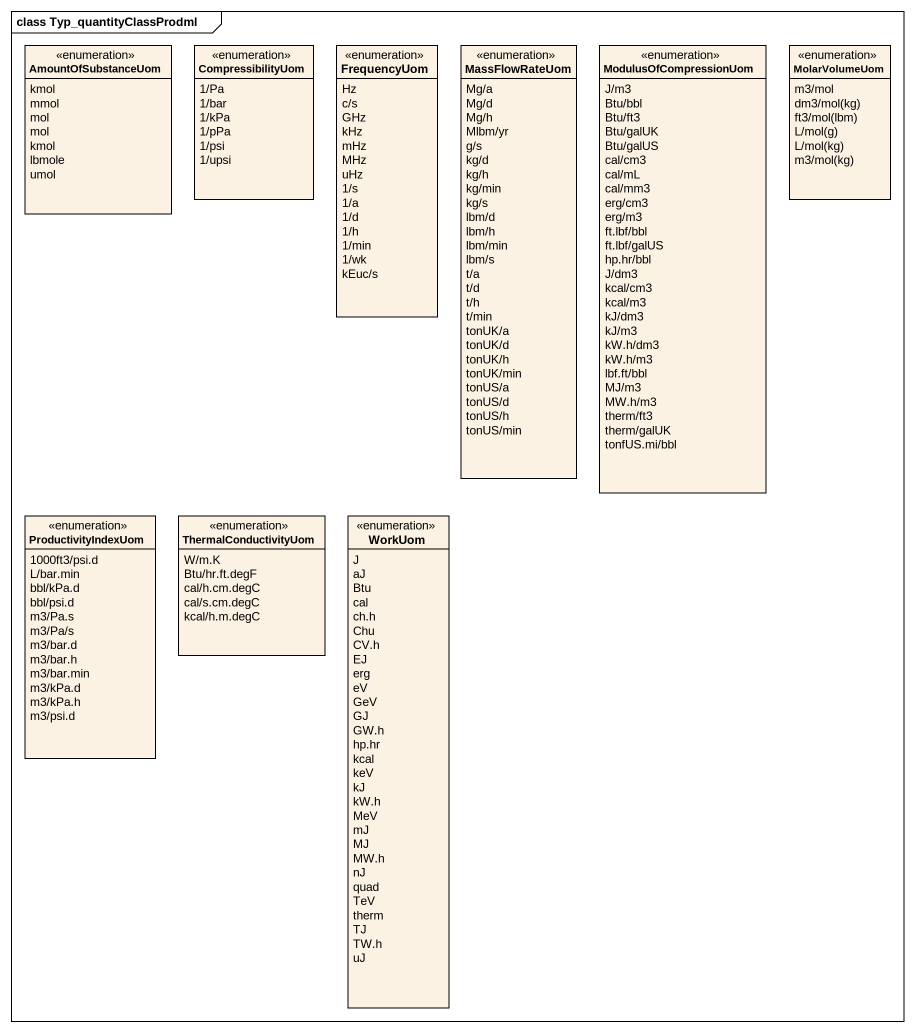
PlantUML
@startuml
mainframe class Typ_quantityClassProdml
hide circle
hide empty members
enum AmountOfSubstanceUom {
  kmol
  mmol
  mol
  mol
  kmol
  lbmole
  umol
}
enum CompressibilityUom {
  1/Pa
  1/bar
  1/kPa
  1/pPa
  1/psi
  1/upsi
}
enum FrequencyUom {
  Hz
  c/s
  GHz
  kHz
  mHz
  MHz
  uHz
  1/s
  1/a
  1/d
  1/h
  1/min
  1/wk
  kEuc/s
}
enum MassFlowRateUom {
  Mg/a
  Mg/d
  Mg/h
  Mlbm/yr
  g/s
  kg/d
  kg/h
  kg/min
  kg/s
  lbm/d
  lbm/h
  lbm/min
  lbm/s
  t/a
  t/d
  t/h
  t/min
  tonUK/a
  tonUK/d
  tonUK/h
  tonUK/min
  tonUS/a
  tonUS/d
  tonUS/h
  tonUS/min
}
enum ModulusOfCompressionUom {
  J/m3
  Btu/bbl
  Btu/ft3
  Btu/galUK
  Btu/galUS
  cal/cm3
  cal/mL
  cal/mm3
  erg/cm3
  erg/m3
  ft.lbf/bbl
  ft.lbf/galUS
  hp.hr/bbl
  J/dm3
  kcal/cm3
  kcal/m3
  kJ/dm3
  kJ/m3
  kW.h/dm3
  kW.h/m3
  lbf.ft/bbl
  MJ/m3
  MW.h/m3
  therm/ft3
  therm/galUK
  tonfUS.mi/bbl
}
enum MolarVolumeUom {
  m3/mol
  {field} dm3/mol(kg)
  {field} ft3/mol(lbm)
  {field} L/mol(g)
  {field} L/mol(kg)
  {field} m3/mol(kg)
}
enum ProductivityIndexUom {
  1000ft3/psi.d
  L/bar.min
  bbl/kPa.d
  bbl/psi.d
  m3/Pa.s
  m3/Pa/s
  m3/bar.d
  m3/bar.h
  m3/bar.min
  m3/kPa.d
  m3/kPa.h
  m3/psi.d
}
enum ThermalConductivityUom {
  W/m.K
  Btu/hr.ft.degF
  cal/h.cm.degC
  cal/s.cm.degC
  kcal/h.m.degC
}
enum WorkUom {
  J
  aJ
  Btu
  cal
  ch.h
  Chu
  CV.h
  EJ
  erg
  eV
  GeV
  GJ
  GW.h
  hp.hr
  kcal
  keV
  kJ
  kW.h
  MeV
  mJ
  MJ
  MW.h
  nJ
  quad
  TeV
  therm
  TJ
  TW.h
  uJ
}
@enduml
